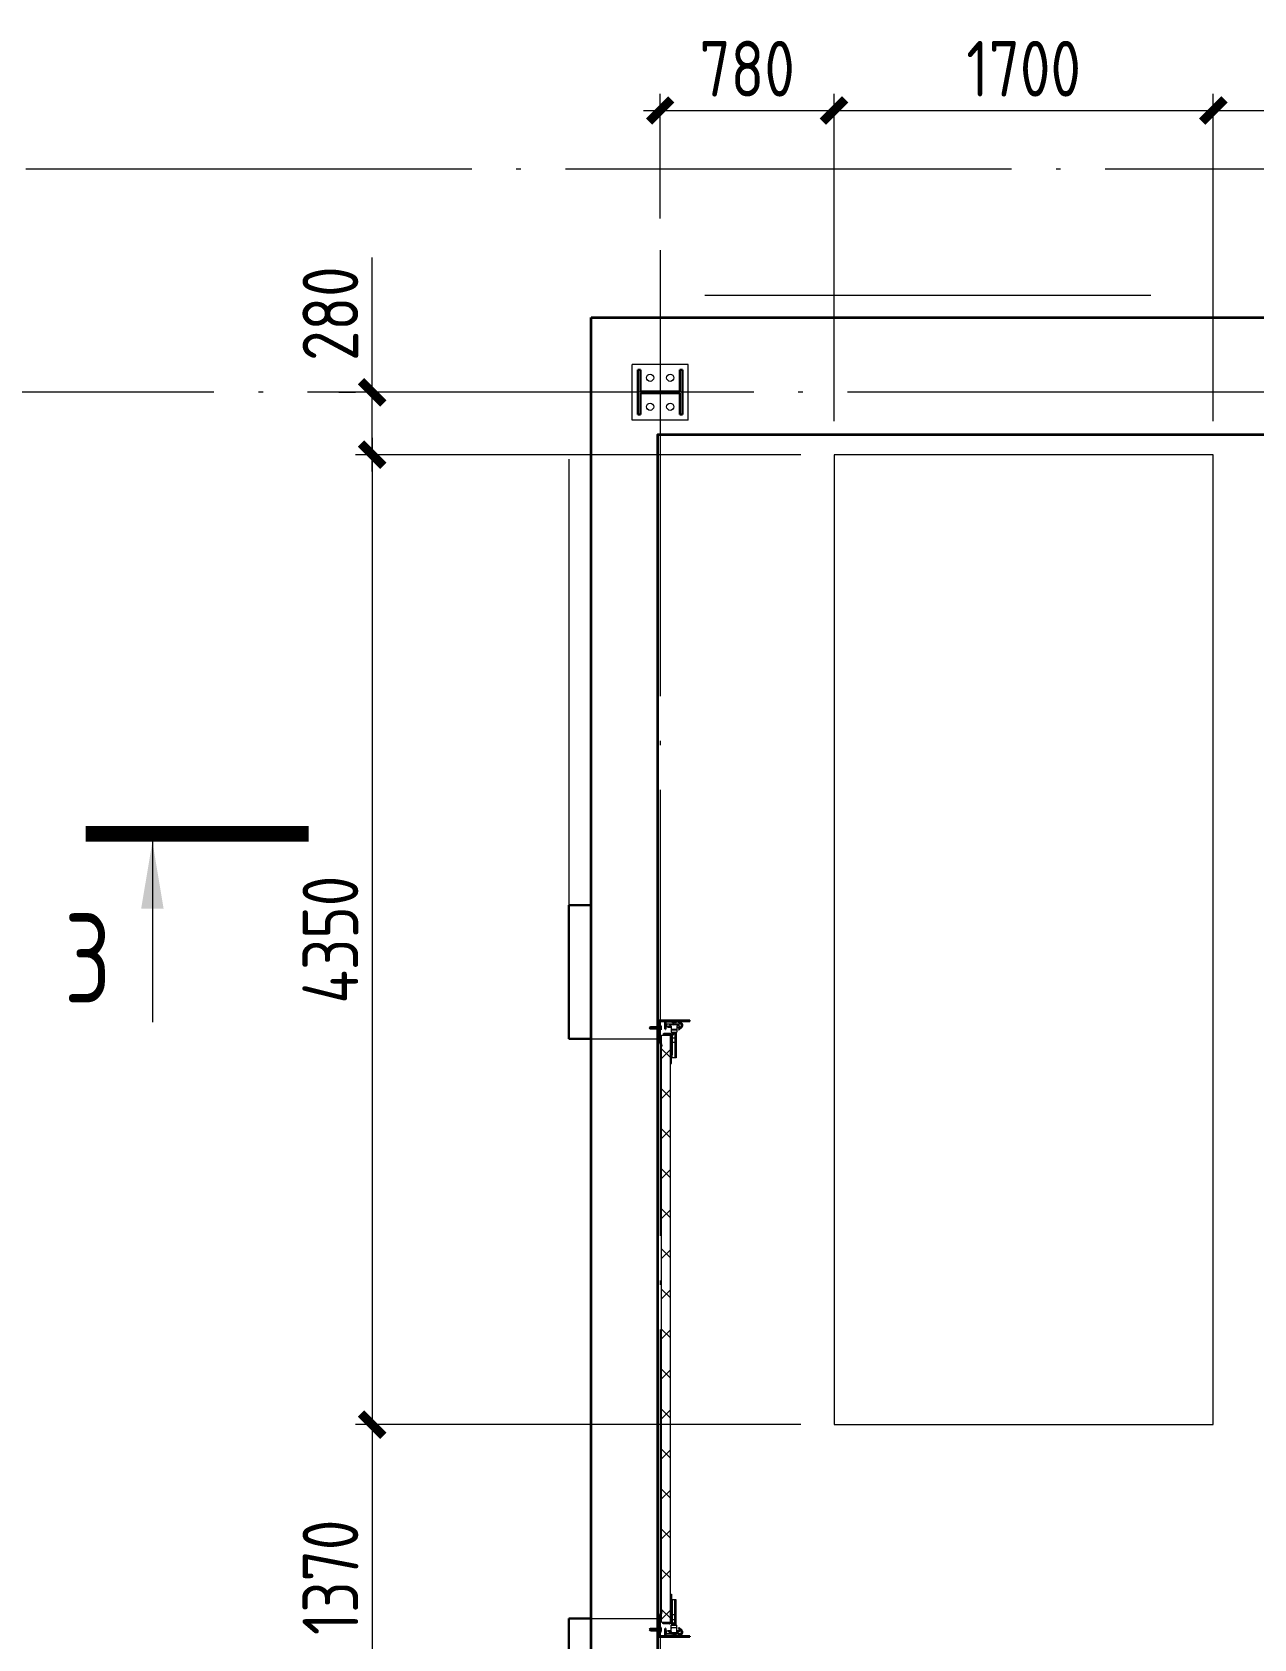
# Model space of a CAD drawing. Extents: x -965262 to 1142518, y -357520 to 71675.
# Drawn here: x 56607 to 62085, y -168743 to -161537 of the extents above; entities that cross this region are included whole.
import ezdxf

# ---------------------------------------------------------------- set-up
doc = ezdxf.new("R2010")
doc.units = 0
doc.header["$LTSCALE"] = 10
doc.linetypes.add('DOTE', pattern=[2.42, 2, -0.2, 0.02, -0.2])
doc.layers.get('0').update_dxf_attribs({"linetype": 'CONTINUOUS', "lineweight": 30})
doc.layers.get('Defpoints').update_dxf_attribs({"linetype": 'CONTINUOUS'})
doc.layers.add('DOTE', color=7, linetype='DOTE', lineweight=9)
doc.layers.add('полы', color=3, linetype='CONTINUOUS', lineweight=35)
doc.styles.add('GOST 2.304', font='isocpeur.ttf', dxfattribs={"width": 0.75, "height": 250})
doc.styles.add('ГОСТ 2м', font='isocpeur.ttf', dxfattribs={"width": 0.8, "height": 250})
doc.dimstyles.new('ГОСТ 2м', dxfattribs={"dimtxt": 250, "dimasz": 100, "dimexe": 75, "dimexo": 150, "dimgap": 62.5, "dimtad": 1, "dimdec": 0, "dimtxsty": 'ГОСТ 2м', "dimblk": 'ARCHTICK', "dimcen": 150, "dimdle": 75, "dimclrd": 256, "dimclre": 256, "dimclrt": 256, "dimadec": 0, "dimazin": 0, "dimtfac": 1, "dimtdec": 0, "dimtmove": 0, "dimatfit": 3, "dimldrblk": 'OBLIQUE', "dimfxl": 1, "dimlwd": 15, "dimlwe": 15, "dimarcsym": 0})

# ---------------------------------------------------------------- blocks, each defined once
blk = doc.blocks.new('MC2')
at = {"lineweight": 15}
for p, q in [((68127, 41566), (68127, 39900)), ((69794, 41566), (68127, 41566)), ((69794, 41566), (69794, 39900)), ((69794, 39900), (68127, 39900))]:
    blk.add_line(p, q, dxfattribs=at)
for p, q in [((69627, 41400), (68294, 41400)), ((68294, 41400), (68294, 41320)), ((68934, 41320), (68294, 41320)), ((68934, 41320), (68934, 40146)), ((69627, 41320), (68987, 41320)), ((68987, 41320), (68987, 40146)), ((69627, 41400), (69627, 41320)), ((68934, 40146), (68294, 40146)), ((68294, 40146), (68294, 40066)), ((69627, 40066), (68294, 40066)), ((69627, 40146), (68987, 40146)), ((69627, 40146), (69627, 40066))]:
    blk.add_line(p, q)
for centre in [(68527, 41033), (69394, 41033), (68527, 40433), (69394, 40433)]:
    blk.add_circle(centre, 107, dxfattribs=at)
blk = doc.blocks.new('anchor.bolt')
for p, q in [((-0.07, 0), (-0.07, -0.72)), ((0.07, 0), (0.07, -0.06)), ((-0.1, -0.04), (-0.07, -0.03)), ((-0.1, -0.04), (0.09, -0.06)), ((0.07, -0.07), (-0.1, -0.04)), ((-0.1, -0.11), (-0.07, -0.1)), ((-0.1, -0.11), (0.09, -0.13)), ((0.07, -0.14), (-0.1, -0.11)), ((-0.1, -0.18), (-0.07, -0.17)), ((-0.1, -0.18), (0.09, -0.2)), ((0.07, -0.21), (-0.1, -0.18)), ((-0.1, -0.25), (-0.07, -0.24)), ((-0.1, -0.25), (0.09, -0.27)), ((0.07, -0.28), (-0.1, -0.25)), ((-0.1, -0.32), (-0.07, -0.31)), ((-0.1, -0.32), (0.09, -0.34)), ((0.07, -0.35), (-0.1, -0.32)), ((-0.1, -0.39), (-0.07, -0.38)), ((-0.1, -0.39), (0.09, -0.41)), ((0.07, -0.42), (-0.1, -0.39)), ((-0.1, -0.46), (-0.07, -0.45)), ((-0.1, -0.46), (0.09, -0.48)), ((0.07, -0.49), (-0.1, -0.46)), ((-0.1, -0.53), (-0.07, -0.52)), ((-0.1, -0.53), (0.09, -0.55)), ((0.07, -0.56), (-0.1, -0.53)), ((-0.09, -0.6), (-0.07, -0.59)), ((-0.09, -0.6), (0.09, -0.62)), ((0.07, -0.63), (-0.09, -0.6)), ((-0.07, -0.72), (0, -0.8)), ((-0.04, -0.62), (-0.06, -0.63)), ((-0.06, -0.64), (-0.06, -0.63)), ((-0.06, -0.73), (-0.06, -0.64)), ((0, -0.79), (-0.06, -0.73)), ((-0.01, -0.63), (-0.04, -0.62)), ((-0.03, -0.63), (0, -0.79)), ((-0.03, -0.63), (0.01, -0.78)), ((-0.02, -0.63), (0.01, -0.77)), ((-0.01, -0.63), (0.02, -0.76)), ((0.03, -0.69), (-0.01, -0.63)), ((0, -0.64), (0.03, -0.75)), ((0, -0.8), (0.07, -0.72)), ((0, -0.79), (0.03, -0.74)), ((0.01, -0.66), (0.03, -0.74)), ((0.03, -0.74), (0.03, -0.69)), ((0.07, -0.06), (0.09, -0.06)), ((0.09, -0.06), (0.07, -0.07)), ((0.07, -0.07), (0.07, -0.13)), ((0.07, -0.13), (0.09, -0.13)), ((0.09, -0.13), (0.07, -0.14)), ((0.07, -0.14), (0.07, -0.2)), ((0.07, -0.2), (0.09, -0.2)), ((0.09, -0.2), (0.07, -0.21)), ((0.07, -0.21), (0.07, -0.27)), ((0.07, -0.27), (0.09, -0.27)), ((0.09, -0.27), (0.07, -0.28)), ((0.07, -0.28), (0.07, -0.34)), ((0.07, -0.33), (0.09, -0.34)), ((0.09, -0.34), (0.07, -0.35)), ((0.07, -0.35), (0.07, -0.41)), ((0.07, -0.4), (0.09, -0.41)), ((0.09, -0.41), (0.07, -0.42)), ((0.07, -0.42), (0.07, -0.48)), ((0.07, -0.47), (0.09, -0.48)), ((0.09, -0.48), (0.07, -0.49)), ((0.07, -0.49), (0.07, -0.55)), ((0.07, -0.55), (0.09, -0.55)), ((0.09, -0.55), (0.07, -0.56)), ((0.07, -0.56), (0.07, -0.62)), ((0.09, -0.62), (0.07, -0.63)), ((0.07, -0.62), (0.09, -0.62)), ((0.07, -0.63), (0.07, -0.72))]:
    blk.add_line(p, q)
blk.add_arc((0.16, -0.64), 0.222, 187.9982, 219.836)
blk = doc.blocks.new('Крепеж_ворот')
at = {"lineweight": 15}
h = blk.add_hatch(dxfattribs=at)
h.set_pattern_fill('ANSI31', color=256, scale=2, angle=180)
h.set_pattern_definition([(225, (746089.599, 74802.7244), (4.49013, -4.49013), [])])
h.paths.add_polyline_path([(746087.1, 74804.1), (746087.1, 74801.6), (746091.1, 74801.6), (746094.2, 74801.9), (746094.2, 74804.1)], flags=17)
h.paths.add_polyline_path([(746116.4, 74801.6, 0.165118), (746119.9, 74802.8), (746124.2, 74806.1, -0.301689), (746131.4, 74806.6), (746134.8, 74804.7, 0.130081), (746137.5, 74803.9), (746142.2, 74803.9), (746142.2, 74806.4), (746137.5, 74806.4, -0.130081), (746136, 74806.9), (746132.6, 74808.8, 0.301689), (746122.7, 74808.1), (746118.3, 74804.7, -0.165112), (746116.4, 74804.1), (746064.1, 74804.1, -0.414223), (746061, 74807.2), (746061, 74868.5), (746059.4, 74868.5), (746059.4, 74868.8), (746059.4, 74869.5), (746059.4, 74870.5), (746059.4, 74870.7), (746059.4, 74871.7), (746059.4, 74872.2), (746059.4, 74873.2), (746059.4, 74873.9), (746059.4, 74874.7), (746059.4, 74875.6), (746059.4, 74876.1), (746059.4, 74877.1), (746059.4, 74877.4), (746059.4, 74878.3), (746059.4, 74879.1), (746059.4, 74879.4), (746061, 74879.4), (746061, 74944.5), (746058.5, 74944.5), (746058.5, 74807.2, 0.41422), (746064.1, 74801.6)])
h = blk.add_hatch(dxfattribs=at)
h.set_pattern_fill('ANSI31', color=256, scale=2, angle=90)
h.set_pattern_definition([(135, (736343.8085, 75928.334), (-4.490128, -4.490128), [])])
edge = h.paths.add_edge_path()
edge.add_ellipse((746065.1, 74838.4), major_axis=(-1.67, 1.67), ratio=1, start_angle=45, end_angle=135, ccw=False)
edge.add_line((746062.7, 74838.4), (746062.7, 74868.5))
edge.add_line((746062.7, 74868.5), (746061, 74868.5))
edge.add_line((746061, 74868.5), (746061, 74838.4))
edge.add_ellipse((746065.1, 74838.4), major_axis=(-2.89, 2.89), ratio=1, start_angle=45, end_angle=135)
edge.add_line((746065.1, 74834.3), (746096.6, 74834.3))
edge.add_line((746096.6, 74834.3), (746096.6, 74836))
edge.add_line((746096.6, 74836), (746065.1, 74836))
edge = h.paths.add_edge_path()
edge.add_ellipse((746065.1, 74890.2), major_axis=(2.89, 2.89), ratio=1, start_angle=106, end_angle=135)
edge.add_line((746061, 74890.2), (746061, 74879.4))
edge.add_line((746061, 74879.4), (746062.7, 74879.4))
edge.add_line((746062.7, 74879.4), (746062.7, 74890.4))
edge.add_ellipse((746065.1, 74890.2), major_axis=(-1.67, 1.67), ratio=1, start_angle=16, end_angle=45, ccw=False)
edge.add_line((746063, 74891.3), (746069.9, 74903.7))
edge.add_ellipse((746079.1, 74898.6), major_axis=(7.45, 7.45), ratio=1, start_angle=-3, end_angle=106, ccw=False)
edge.add_line((746086.9, 74905.7), (746097.5, 74893.9))
edge.add_line((746097.5, 74893.9), (746098.8, 74895.1))
edge.add_line((746098.8, 74895.1), (746088.2, 74906.8))
edge.add_ellipse((746079.1, 74898.6), major_axis=(8.67, 8.67), ratio=1, start_angle=-3, end_angle=106)
edge.add_line((746068.4, 74904.5), (746061.5, 74892.1))
h = blk.add_hatch(color=256, dxfattribs=at)
h.dxf.hatch_style = 1
h.paths.add_polyline_path([(746145.9, 74808.8), (746142.6, 74809.8, 0.10613), (746142.5, 74809.9), (746136.4, 74809.3, -0.181324), (746135.1, 74809.6, 0.335683), (746120.2, 74809.1, -0.119126), (746118.6, 74808.6, 0.371631), (746118, 74808.1), (746117.9, 74807.6, 0.451909), (746118.5, 74806.9, 0.124341), (746121, 74807.6, -0.343618), (746134.1, 74808.2, 0.181324), (746136.5, 74807.6), (746142.5, 74808.2, -0.110452), (746142.6, 74808.2), (746147.2, 74806.6, -0.710497), (746147.2, 74805.5), (746142.6, 74803.9), (746135.7, 74803.9, -0.178994), (746132.7, 74805, 0.369834), (746129.7, 74805, -0.178993), (746126.6, 74803.9), (746122.2, 74803.9, 0.120709), (746121.9, 74803.8), (746119.7, 74802.7, -0.017147), (746119.4, 74802.4, 0.538795), (746119.6, 74802.2), (746127.3, 74802.2, 0.207608), (746130.7, 74803.7, -0.433918), (746131.6, 74803.7, 0.207608), (746135.1, 74802.2), (746142.5, 74802.2, 0.079707), (746142.6, 74802.2), (746147.7, 74803.9, 0.461502), (746149, 74807.1, -0.250825), (746149.1, 74807.6, -0.128039), (746173.1, 74815.5, 0.416657), (746173.7, 74816.2), (746173.6, 74816.9, 0.409849), (746173, 74817.5, 0.127248)])
for p, q in [((746058.5, 74807.2), (746058.5, 74944.5)), ((746058.5, 74944.5), (746061, 74944.5)), ((746061, 74879.4), (746061, 74944.5)), ((746059.4, 74879.4), (746062.7, 74879.4)), ((746059.4, 74868.5), (746059.4, 74879.4)), ((746061, 74879.4), (746061, 74890.2)), ((746068.4, 74904.5), (746061.5, 74892.1)), ((746062.7, 74838.4), (746062.7, 74890.2)), ((746063.6, 74883), (746062.7, 74883)), ((746069.9, 74903.7), (746063, 74891.3)), ((746063.6, 74883), (746063.6, 74873.9)), ((746067.2, 74880.2), (746063.6, 74883)), ((746063.6, 74873.9), (746063.6, 74864.9)), ((746064.1, 74875.1), (746064.1, 74872.8)), ((746067.2, 74880.2), (746067.2, 74875.1)), ((746067.2, 74872.8), (746067.2, 74867.6)), ((746086.9, 74905.7), (746097.5, 74893.9)), ((746088.2, 74906.8), (746098.8, 74895.1)), ((746097.5, 74893.9), (746098.8, 74895.1)), ((746059.4, 74868.5), (746062.7, 74868.5)), ((746061, 74807.2), (746061, 74868.5)), ((746061, 74838.4), (746061, 74868.5)), ((746063.6, 74864.9), (746062.7, 74864.9)), ((746067.2, 74867.6), (746063.6, 74864.9)), ((746064.1, 74804.1), (746116.4, 74804.1)), ((746064.1, 74801.6), (746116.4, 74801.6)), ((746096.6, 74836), (746065.1, 74836)), ((746096.6, 74834.3), (746065.1, 74834.3)), ((746079, 74805.9), (746102.4, 74805.9)), ((746079, 74805.9), (746079, 74804.1)), ((746079, 74804.1), (746102.4, 74804.1)), ((746082.5, 74814.1), (746081.2, 74813.3)), ((746081.2, 74813.3), (746081.2, 74805.9)), ((746098.9, 74814.1), (746082.5, 74814.1)), ((746085.9, 74813.3), (746085.9, 74805.9)), ((746095.4, 74813.3), (746095.4, 74805.9)), ((746096.6, 74834.3), (746096.6, 74836)), ((746098.9, 74814.1), (746100.1, 74813.3)), ((746100.1, 74813.3), (746100.1, 74805.9)), ((746102.4, 74805.9), (746102.4, 74804.1)), ((746118.3, 74804.7), (746122.7, 74808.1)), ((746119.9, 74802.8), (746124.2, 74806.1)), ((746134.8, 74804.7), (746131.4, 74806.6)), ((746136, 74806.9), (746132.6, 74808.8)), ((746142.2, 74806.4), (746137.5, 74806.4)), ((746137.5, 74803.9), (746142.2, 74803.9)), ((746142.2, 74806.4), (746142.2, 74803.9)), ((746142.2, 74803.9), (746142.2, 74806.4)), ((746142.6, 74803.9), (746147.2, 74805.5)), ((746142.6, 74802.2), (746147.7, 74803.9)), ((746173.6, 74816.9), (746173.7, 74816.2))]:
    blk.add_line(p, q)
for p, q in [((746061, 74879.4), (746061, 74881.3)), ((746062.7, 74883), (746062.7, 74873.9)), ((746062.7, 74873.9), (746062.7, 74864.9)), ((746073.1, 74841.7), (746073.1, 74905.2)), ((746073.1, 74895.8), (746076.7, 74892.3)), ((746074.3, 74885.9), (746074.3, 74861)), ((746074.3, 74879.9), (746075.7, 74879.9)), ((746076.9, 74873.4), (746075.7, 74879.9)), ((746075.7, 74879.9), (746075.7, 74867)), ((746076.9, 74873.4), (746075.7, 74867)), ((746076, 74885.9), (746076, 74882.6)), ((746076.2, 74882.6), (746076.2, 74885.6)), ((746076.2, 74885.6), (746076.8, 74885.6)), ((746076.2, 74864.3), (746076.2, 74882.6)), ((746076.8, 74885.6), (746076.8, 74892)), ((746081.4, 74897.6), (746081.4, 74886.4)), ((746087.4, 74898), (746081.7, 74897.9)), ((746082.1, 74885.6), (746087.4, 74885.6)), ((746087.4, 74899.5), (746087.4, 74898)), ((746087.4, 74885.6), (746087.4, 74898)), ((746087.4, 74885.6), (746098.3, 74885.6)), ((746098.7, 74885.2), (746098.7, 74882.6)), ((746098.7, 74882.6), (746098.7, 74864.3)), ((746098.7, 74881.6), (746099.8, 74881.6)), ((746099.8, 74861.2), (746099.8, 74885.7)), ((746099.8, 74885.7), (746110.3, 74885.7)), ((746110.3, 74861.2), (746110.3, 74885.7)), ((746110.3, 74881.5), (746224.7, 74881.5)), ((746113.8, 74877.2), (746224.7, 74877.2)), ((746061, 74833.9), (746061, 74868.5)), ((746073.1, 74851), (746076.7, 74854.6)), ((746074.3, 74867), (746075.7, 74867)), ((746076, 74864.3), (746076, 74861)), ((746076.2, 74864.3), (746076.2, 74861.3)), ((746076.2, 74861.3), (746076.8, 74861.3)), ((746076.8, 74861.3), (746076.8, 74854.9)), ((746081.4, 74849.3), (746081.4, 74860.5)), ((746087.4, 74848.8), (746081.7, 74848.9)), ((746082.1, 74861.3), (746087.4, 74861.3)), ((746087.4, 74848.7), (746087.4, 74861.3)), ((746087.4, 74861.3), (746098.3, 74861.3)), ((746087.4, 74847.4), (746087.4, 74848.8)), ((746098.7, 74865.3), (746099.8, 74865.3)), ((746098.7, 74861.6), (746098.7, 74864.3)), ((746099.8, 74861.2), (746110.3, 74861.2)), ((746110.3, 74865.4), (746212.5, 74865.4)), ((746250.5, 74858.8), (746250.5, 74862.8))]:
    blk.add_line(p, q, dxfattribs=at)
at = {"lineweight": 15, "ltscale": 0.5}
for p, q in [((746076, 74885.9), (746074.3, 74885.9)), ((746076, 74861), (746074.3, 74861))]:
    blk.add_line(p, q, dxfattribs=at)
at = {"lineweight": 15, "extrusion": (-1.7375e-14, 1, 0)}
for p, q in [((746112.7, 74883.6), (746224.7, 74883.6)), ((746112.7, 74863.2), (746112.7, 74883.6)), ((746135.6, 74881.9), (746156.6, 74881.9)), ((746135.6, 74863.2), (746135.6, 74881.9)), ((746156.6, 74881.9), (746156.6, 74863.2)), ((746112.7, 74863.2), (746135.6, 74863.2)), ((746116.7, 74856.9), (746116.7, 74828.9)), ((746117.3, 74826.3), (746119, 74822.8)), ((746119, 74822.8), (746122.6, 74824.6)), ((746120.8, 74856.9), (746120.8, 74828.9)), ((746122.6, 74824.6), (746120.9, 74828)), ((746122.6, 74863.2), (746122.6, 74862.8)), ((746250.5, 74862.8), (746122.6, 74862.8)), ((746250.5, 74858.8), (746122.6, 74858.8)), ((746123.8, 74840), (746123.8, 74848.8)), ((746156.6, 74863.2), (746212.5, 74863.2))]:
    blk.add_line(p, q, dxfattribs=at)
at = {"lineweight": 15, "ltscale": 0.5, "extrusion": (-1.7375e-14, 1, 0)}
for p, q in [((746112.7, 74879.5), (746224.7, 74879.5)), ((746135.6, 74865.8), (746112.7, 74865.8)), ((746114.9, 74871.2), (746120.4, 74871.2)), ((746120.8, 74856.9), (746116.7, 74856.9)), ((746117.2, 74851.9), (746116.7, 74853.9)), ((746120.8, 74840.1), (746116.7, 74840.1)), ((746117.2, 74836.9), (746116.7, 74835)), ((746120.8, 74829.2), (746116.7, 74829.2)), ((746119.8, 74839), (746119.8, 74849.8)), ((746123.8, 74847.8), (746119.8, 74847.8)), ((746123.8, 74841), (746119.8, 74841)), ((746122.6, 74868.9), (746122.6, 74863.2)), ((746122.6, 74862.8), (746122.6, 74858.8)), ((746139.7, 74862.8), (746139.7, 74858.8)), ((746152.5, 74862.8), (746152.5, 74858.8)), ((746212.5, 74865.8), (746156.6, 74865.8)), ((746173.5, 74862.8), (746173.5, 74858.8))]:
    blk.add_line(p, q, dxfattribs=at)
at = {"lineweight": 15, "extrusion": (-2.77556e-16, -1, 0)}
for p, q in [((746224.7, 74883.6), (746224.7, 74863.3)), ((746224.7, 74865.6), (746113.8, 74865.6)), ((746128, 74865.6), (746128, 74863.3)), ((746137.6, 74865.6), (746137.6, 74863.3)), ((746164.4, 74865.6), (746164.4, 74863.3)), ((746174, 74865.6), (746174, 74863.3)), ((746200.8, 74865.6), (746200.8, 74863.3)), ((746210.4, 74865.6), (746210.4, 74863.3))]:
    blk.add_line(p, q, dxfattribs=at)
at = {"extrusion": (-1, -4.26669e-14, 0)}
for p, q in [((746117.9, 74807.6), (746118, 74808.1)), ((746136.4, 74809.3), (746142.5, 74809.9)), ((746142.5, 74808.2), (746136.5, 74807.6)), ((746142.6, 74809.8), (746145.9, 74808.8)), ((746147.2, 74806.6), (746142.6, 74808.2))]:
    blk.add_line(p, q, dxfattribs=at)
at = {"extrusion": (-1, -4.2422e-14, 1.22461e-16)}
for p, q in [((746119.5, 74802.5), (746121.9, 74803.8)), ((746127.3, 74802.2), (746119.6, 74802.2)), ((746122.2, 74803.9), (746126.6, 74803.9)), ((746142.5, 74802.2), (746135.1, 74802.2)), ((746135.7, 74803.9), (746142.5, 74803.9))]:
    blk.add_line(p, q, dxfattribs=at)
at = {"lineweight": 15}
for centre, radius, start, end in [((746079.1, 74899.5), 8.28, 0, 136.00967), ((746077, 74882.6), 0.956, 180, 270), ((746077, 74882.6), 0.75, 180, 270), ((746076.4, 74892), 0.375, 0, 45), ((746081.8, 74897.6), 0.375, 91, 180), ((746082.1, 74886.4), 0.75, 180, 270), ((746098.3, 74885.2), 0.375, 0, 90), ((746079.1, 74847.4), 8.28, 223.99033, 0), ((746077, 74864.3), 0.956, 90, 180), ((746077, 74864.3), 0.75, 90, 180), ((746076.4, 74854.9), 0.375, 315, 0), ((746082.1, 74860.5), 0.75, 90, 180), ((746081.8, 74849.3), 0.375, 180, 269), ((746098.3, 74861.6), 0.375, 270, 0), ((746122.6, 74856.9), 5.92, 90, 180), ((746122.6, 74828.9), 5.92, 180, 199.64644), ((746122.6, 74856.9), 1.87, 90, 180), ((746128.6, 74855.4), 8.15, 194.99861, 233.92136), ((746128.6, 74833.4), 8.15, 126.07864, 165.00139), ((746122.6, 74828.9), 1.87, 180, 185.53127)]:
    blk.add_arc(centre, radius, start, end, dxfattribs=at)
for centre, radius, start, end in [((746064.1, 74807.2), 5.62, 180, 270), ((746064.1, 74807.2), 3.11, 180, 270), ((746082.1, 74803.7), 10.4, 68.27529, 87.87816), ((746090.7, 74797.9), 16.2, 73.30599, 107.29197), ((746099.2, 74803.7), 10.4, 92.12184, 111.72471), ((746116.4, 74807.2), 3.11, 270, 307.50429), ((746116.4, 74807.2), 5.62, 270, 307.50429), ((746118.5, 74807.5), 0.586, 173.27112, 270.54696), ((746118.6, 74808), 0.586, 91.72469, 173.27112), ((746118.5, 74812.1), 5.21, 270.54696, 298.89834), ((746118.4, 74812.1), 3.52, 271.72469, 298.89834), ((746128, 74799.4), 12.4, 54.89026, 129.11428), ((746128, 74799.4), 10.7, 54.89026, 130.74476), ((746128.2, 74801), 8.97, 60.35337, 127.50429), ((746128.2, 74801), 8.97, 60.35337, 127.50429), ((746128.2, 74801), 8.97, 60.35337, 127.50429), ((746128.2, 74801), 6.46, 60.35337, 127.50429), ((746136.2, 74811.1), 3.54, 234.89026, 276), ((746137.5, 74809.6), 5.62, 240.35337, 270), ((746136.2, 74811.1), 1.86, 234.89026, 276), ((746137.5, 74809.6), 3.11, 240.35337, 270), ((746142.5, 74809.6), 0.292, 71.76748, 96), ((746142.5, 74807.9), 0.292, 70.78733, 96), ((746176.2, 74760.8), 56.8, 93.28053, 122.28779), ((746147, 74806), 0.562, 289.21267, 70.78733), ((746147, 74806), 2.25, 288.22907, 27.3228), ((746149.6, 74807.3), 0.586, 151, 207.3228), ((746176.3, 74765.4), 50.3, 93.65928, 122.84475), ((746173, 74816.9), 0.6, 4.13569, 93.28053), ((746173.1, 74816.1), 0.6, 273.65928, 4.13569)]:
    blk.add_arc(centre, radius, start, end)
at = {"lineweight": 15, "ltscale": 0.5}
for centre, radius, start, end in [((746119.4, 74852.5), 2.25, 195, 270), ((746119.4, 74836.4), 2.25, 90, 165), ((746119.4, 74849.8), 0.375, 0, 90), ((746119.4, 74839), 0.375, 270, 0)]:
    blk.add_arc(centre, radius, start, end, dxfattribs=at)
at = {"extrusion": (-1.22461e-16, -5.20252e-30, -1)}
for centre, radius, start, end in [((-746119.6, 74802.4), 0.187, 270, 62.46874), ((-746122.2, 74803.3), 0.586, 62.46874, 90), ((-746126.6, 74808.6), 4.69, 229.40766, 270), ((-746127.3, 74806.9), 4.69, 223.08626, 270), ((-746131.2, 74803.2), 2.32, 49.40766, 130.59234), ((-746131.2, 74803.2), 0.637, 43.08626, 136.91374), ((-746135.1, 74806.9), 4.69, 270, 316.91374), ((-746135.7, 74808.6), 4.69, 270, 310.59234), ((-746142.5, 74804.2), 0.292, 250.78733, 270), ((-746142.5, 74802.5), 0.292, 251.77093, 270)]:
    blk.add_arc(centre, radius, start, end, dxfattribs=at)
at = {"extrusion": (0, 0, -1)}
for centre, major_axis, start_param, end_param in [((746065.1, 74890.2), (2.89, 2.89), 3.926991, 4.433136), ((746065.1, 74890.2), (-1.67, 1.67), 5.497787, 6.003933), ((746079.1, 74898.6), (8.67, 8.67), 4.433136, 6.335545), ((746079.1, 74898.6), (7.45, 7.45), 4.433136, 6.335545), ((746065.1, 74838.4), (-2.89, 2.89), 3.926991, 5.497787), ((746065.1, 74838.4), (-1.67, 1.67), 3.926991, 5.497787)]:
    blk.add_ellipse(centre, major_axis=major_axis, ratio=1, start_param=start_param, end_param=end_param, dxfattribs=at)
for points in [[(746067.2, 74875.1), (746065.9, 74875.1), (746064.1, 74875.1)], [(746064.1, 74872.8), (746065.9, 74872.8), (746067.2, 74872.8)]]:
    blk.add_rational_spline(points, [1, 1.01284142743, 1], degree=2)
at = {"lineweight": 15, "ltscale": 0.5}
for points, knots in [([(746114.9, 74871.2), (746114.7, 74871.2), (746114.4, 74871.2), (746113.8, 74871.5), (746113.6, 74871.6), (746113.2, 74872), (746113, 74872.3), (746112.8, 74872.8), (746112.7, 74873.1), (746112.7, 74873.4)], [0.37141352, 0.37141352, 0.37141352, 0.37141352, 0.39402571, 0.39402571, 0.41663789, 0.41663789, 0.43959523, 0.43959523, 0.46255257, 0.46255257, 0.46255257, 0.46255257]), ([(746122.6, 74868.9), (746122.6, 74869.2), (746122.6, 74869.5), (746122.3, 74870.1), (746122.2, 74870.3), (746121.8, 74870.7), (746121.5, 74870.9), (746121, 74871.1), (746120.7, 74871.2), (746120.4, 74871.2)], [0.28027447, 0.28027447, 0.28027447, 0.28027447, 0.30323181, 0.30323181, 0.32618916, 0.32618916, 0.34880134, 0.34880134, 0.37141352, 0.37141352, 0.37141352, 0.37141352])]:
    blk.add_open_spline(points, degree=3, knots=knots, dxfattribs=at)
at = {"lineweight": 15}
for points in [[(746117.1, 74826.9), (746117.1, 74826.7), (746117.2, 74826.5), (746117.3, 74826.3)], [(746120.9, 74828), (746120.9, 74828.2), (746120.8, 74828.5), (746120.8, 74828.7)]]:
    blk.add_open_spline(points, degree=3, dxfattribs=at)
at = {"xscale": -50.80000000000001, "yscale": 50.80000000000001, "zscale": 50.80000000000001}
blk.add_blockref('anchor.bolt', (746090.7, 74804.1), dxfattribs=at)
blk = doc.blocks.new('_ArchTick')
at = {"color": 0, "linetype": 'ByBlock', "lineweight": 0, "const_width": 0.4}
blk.add_lwpolyline([(-0.5, -0.5), (0.5, 0.5)], dxfattribs=at)
blk = doc.blocks.new('*D1174')
at = {"lineweight": 15, "ltscale": 50, "transparency": 16777216}
for p, q in [((59422.6, -162372.6), (59422.6, -161813.4)), ((60202.6, -163282.1), (60202.6, -161813.4)), ((59347.6, -161888.4), (60277.6, -161888.4))]:
    blk.add_line(p, q, dxfattribs=at)
at = {"layer": 'Defpoints', "color": 0, "lineweight": 15, "ltscale": 50, "transparency": 16777216}
for p in [(60202.6, -161888.4), (59422.6, -162522.6), (60202.6, -163432.1)]:
    blk.add_point(p, dxfattribs=at)
at = {"lineweight": 15, "ltscale": 50, "transparency": 16777216, "xscale": 100, "yscale": 100, "zscale": 100, "rotation": 180}
blk.add_blockref('_ArchTick', (59422.6, -161888.4), dxfattribs=at)
at = {"lineweight": 15, "ltscale": 50, "transparency": 16777216, "xscale": 100, "yscale": 100, "zscale": 100}
blk.add_blockref('_ArchTick', (60202.6, -161888.4), dxfattribs=at)
at = {"lineweight": 15, "ltscale": 50, "transparency": 16777216, "insert": (59812.6, -161700.9), "char_height": 250, "attachment_point": 5, "style": 'ГОСТ 2м'}
blk.add_mtext('780', dxfattribs=at)
blk = doc.blocks.new('_Oblique')
at = {"color": 0, "linetype": 'ByBlock', "lineweight": -2}
blk.add_line((-0.5, -0.5), (0.5, 0.5), dxfattribs=at)
blk = doc.blocks.new('*D1175')
at = {"lineweight": 15, "ltscale": 50, "transparency": 16777216}
for p, q in [((60202.6, -163282.1), (60202.6, -161813.4)), ((61902.6, -163282.1), (61902.6, -161813.4)), ((60127.6, -161888.4), (61977.6, -161888.4))]:
    blk.add_line(p, q, dxfattribs=at)
at = {"layer": 'Defpoints', "color": 0, "lineweight": 15, "ltscale": 50, "transparency": 16777216}
for p in [(61902.6, -161888.4), (60202.6, -163432.1), (61902.6, -163432.1)]:
    blk.add_point(p, dxfattribs=at)
at = {"lineweight": 15, "ltscale": 50, "transparency": 16777216, "xscale": 100, "yscale": 100, "zscale": 100, "rotation": 180}
blk.add_blockref('_ArchTick', (60202.6, -161888.4), dxfattribs=at)
at = {"lineweight": 15, "ltscale": 50, "transparency": 16777216, "xscale": 100, "yscale": 100, "zscale": 100}
blk.add_blockref('_ArchTick', (61902.6, -161888.4), dxfattribs=at)
at = {"lineweight": 15, "ltscale": 50, "transparency": 16777216, "insert": (61052.6, -161700.9), "char_height": 250, "attachment_point": 5, "style": 'ГОСТ 2м'}
blk.add_mtext('1700', dxfattribs=at)
blk = doc.blocks.new('*D1176')
at = {"lineweight": 15, "ltscale": 50, "transparency": 16777216}
for p, q in [((61902.6, -163282.1), (61902.6, -161813.4)), ((63202.6, -163282.1), (63202.6, -161813.4)), ((61827.6, -161888.4), (63277.6, -161888.4))]:
    blk.add_line(p, q, dxfattribs=at)
at = {"layer": 'Defpoints', "color": 0, "lineweight": 15, "ltscale": 50, "transparency": 16777216}
for p in [(63202.6, -161888.4), (61902.6, -163432.1), (63202.6, -163432.1)]:
    blk.add_point(p, dxfattribs=at)
at = {"lineweight": 15, "ltscale": 50, "transparency": 16777216, "xscale": 100, "yscale": 100, "zscale": 100, "rotation": 180}
blk.add_blockref('_ArchTick', (61902.6, -161888.4), dxfattribs=at)
at = {"lineweight": 15, "ltscale": 50, "transparency": 16777216, "xscale": 100, "yscale": 100, "zscale": 100}
blk.add_blockref('_ArchTick', (63202.6, -161888.4), dxfattribs=at)
at = {"lineweight": 15, "ltscale": 50, "transparency": 16777216, "insert": (62552.6, -161700.9), "char_height": 250, "attachment_point": 5, "style": 'ГОСТ 2м'}
blk.add_mtext('1300', dxfattribs=at)
blk = doc.blocks.new('*D1178')
at = {"lineweight": 15, "ltscale": 50, "transparency": 16777216}
for p, q in [((58131.5, -163152.1), (58131.5, -162547.1)), ((57981.5, -163152.1), (58056.5, -163152.1)), ((58131.5, -163507.1), (58131.5, -163152.1)), ((60052.6, -163432.1), (58056.5, -163432.1))]:
    blk.add_line(p, q, dxfattribs=at)
at = {"layer": 'Defpoints', "color": 0, "lineweight": 15, "ltscale": 50, "transparency": 16777216}
for p in [(58131.5, -163152.1), (58131.5, -163152.1), (60202.6, -163432.1)]:
    blk.add_point(p, dxfattribs=at)
at = {"lineweight": 15, "ltscale": 50, "transparency": 16777216, "xscale": 100, "yscale": 100, "zscale": 100}
for p, rotation in [((58131.5, -163152.1), 90), ((58131.5, -163432.1), 270)]:
    blk.add_blockref('_ArchTick', p, dxfattribs=dict(at, rotation=rotation))
at = {"lineweight": 15, "ltscale": 50, "transparency": 16777216, "insert": (57944, -162799.6), "char_height": 250, "attachment_point": 5, "rotation": 90, "style": 'ГОСТ 2м'}
blk.add_mtext('280', dxfattribs=at)
blk = doc.blocks.new('*D1179')
at = {"lineweight": 15, "ltscale": 50, "transparency": 16777216}
for p, q in [((58131.5, -163357.1), (58131.5, -167857.1)), ((60052.6, -163432.1), (58056.5, -163432.1)), ((60052.6, -167782.1), (58056.5, -167782.1))]:
    blk.add_line(p, q, dxfattribs=at)
at = {"layer": 'Defpoints', "color": 0, "lineweight": 15, "ltscale": 50, "transparency": 16777216}
for p in [(60202.6, -163432.1), (58131.5, -167782.1), (60202.6, -167782.1)]:
    blk.add_point(p, dxfattribs=at)
at = {"lineweight": 15, "ltscale": 50, "transparency": 16777216, "xscale": 100, "yscale": 100, "zscale": 100}
for p, rotation in [((58131.5, -163432.1), 90), ((58131.5, -167782.1), 270)]:
    blk.add_blockref('_ArchTick', p, dxfattribs=dict(at, rotation=rotation))
at = {"lineweight": 15, "ltscale": 50, "transparency": 16777216, "insert": (57944, -165607.1), "char_height": 250, "attachment_point": 5, "rotation": 90, "style": 'ГОСТ 2м'}
blk.add_mtext('4350', dxfattribs=at)
blk = doc.blocks.new('*D1180')
at = {"lineweight": 15, "ltscale": 50, "transparency": 16777216}
for p, q in [((58131.5, -167707.1), (58131.5, -169227.1)), ((60052.6, -167782.1), (58056.5, -167782.1)), ((57981.5, -169152.1), (58056.5, -169152.1))]:
    blk.add_line(p, q, dxfattribs=at)
at = {"layer": 'Defpoints', "color": 0, "lineweight": 15, "ltscale": 50, "transparency": 16777216}
for p in [(60202.6, -167782.1), (58131.5, -169152.1), (58131.5, -169152.1)]:
    blk.add_point(p, dxfattribs=at)
at = {"lineweight": 15, "ltscale": 50, "transparency": 16777216, "xscale": 100, "yscale": 100, "zscale": 100}
for p, rotation in [((58131.5, -167782.1), 90), ((58131.5, -169152.1), 270)]:
    blk.add_blockref('_ArchTick', p, dxfattribs=dict(at, rotation=rotation))
at = {"lineweight": 15, "ltscale": 50, "transparency": 16777216, "insert": (57944, -168467.1), "char_height": 250, "attachment_point": 5, "rotation": 90, "style": 'ГОСТ 2м'}
blk.add_mtext('1370', dxfattribs=at)

msp = doc.modelspace()

# ---------------------------------------------------------------- hatches: boundary and pattern name
at = {"lineweight": 15}
h = msp.add_hatch(dxfattribs=at)
h.set_pattern_fill('ANSI37', scale=40)
h.set_pattern_definition([(45, (-94651.05, 764775.21), (-89.802561, 89.802561), []), (135, (-94651.05, 764775.21), (-89.802561, -89.802561), [])])
h.paths.add_polyline_path([(59468.5, -168668.5), (59468.5, -166035.8), (59428.5, -166035.8), (59428.5, -168668.5)])

# ---------------------------------------------------------------- linework, layer by layer
at = {"color": 7, "lineweight": 15}
for p, q in [((59622.6, -162717.1, -3259.8), (61622.6, -162717.1, -3259.8)), ((59622.6, -162817.1, -3259.8), (61622.6, -162817.1, -3259.8)), ((59412.6, -163342.1, -3259.8), (59412.6, -166052.1, -3259.8)), ((59412.6, -163342.1, -3259.8), (65402.6, -163342.1, -3259.8)), ((59012.6, -163452.1, -3259.8), (59012.6, -165452.1, -3259.8)), ((59112.6, -163452.1, -3259.8), (59112.6, -165452.1, -3259.8)), ((59112.6, -166052.1, -3259.8), (59112.6, -168652.1, -3259.8)), ((59112.6, -166052.1, -3259.8), (59412.6, -166052.1, -3259.8)), ((59428.5, -168668.5, -1451.3), (59428.5, -166035.8, -1451.3)), ((59428.5, -166035.8, -1451.3), (59468.5, -166035.8, -1451.3)), ((59468.5, -168668.5, -1451.3), (59468.5, -166035.8, -1451.3)), ((59112.6, -168652.1, -3259.8), (59412.6, -168652.1, -3259.8)), ((59412.6, -168652.1, -3259.8), (59412.6, -168902.1, -4164.1)), ((59428.5, -168668.5, -1451.3), (59468.5, -168668.5, -1451.3))]:
    msp.add_line(p, q, dxfattribs=at)
at = {"color": 7, "lineweight": 0}
msp.add_line((59422.6, -163148.1, -3259.8), (59422.6, -163156.1, -3259.8), dxfattribs=at)
at = {"color": 5, "lineweight": 15, "ltscale": 100}
msp.add_line((57145.8, -165167.1, -4711.1), (57145.8, -165977.1, -4711.1), dxfattribs=at)
at = {"color": 7, "extrusion": (0, 0, -1)}
for p, q in [((59012.6, -166052.1, -3259.8), (59012.6, -165452.1, -3259.8)), ((59012.6, -165452.1, -3259.8), (59112.6, -165452.1, -3259.8)), ((59112.6, -165452.1, -3259.8), (59112.6, -166052.1, -3259.8)), ((59112.6, -166052.1, -3259.8), (59012.6, -166052.1, -3259.8)), ((59012.6, -169652, -3259.8), (59012.6, -168652.1, -3259.8)), ((59012.6, -168652.1, -3259.8), (59112.6, -168652.1, -3259.8)), ((59112.6, -168652.1, -3259.8), (59112.6, -169652, -3259.8))]:
    msp.add_line(p, q, dxfattribs=at)
at = {"color": 2, "lineweight": 15, "elevation": -4711.1}
msp.add_lwpolyline([(60202.6, -167782.1), (61902.6, -167782.1), (61902.6, -163432.1), (60202.6, -163432.1)], close=True, dxfattribs=at)
at = {"color": 5, "lineweight": 15, "ltscale": 100, "const_width": 70, "elevation": -4711.1}
msp.add_lwpolyline([(56845.8, -165132.1), (57845.8, -165132.1)], dxfattribs=at)
at = {"color": 5, "lineweight": 15, "ltscale": 100}
msp.add_solid([(57145.8, -165167.1, -4711.1), (57095.5, -165467.6, -4711.1), (57196, -165467.6, -4711.1)], dxfattribs=at)
at = {"layer": 'DOTE', "color": 7, "ltscale": 100}
for p, q in [((77937.5, -162152.1, -4711.1), (55067.3, -162152.1, -4711.1)), ((108241.9, -163152.1, -4711.1), (55067.3, -163152.1, -4711.1))]:
    msp.add_line(p, q, dxfattribs=at)
at = {"layer": 'DOTE', "color": 7, "ltscale": 100, "extrusion": (0, -1, 0)}
msp.add_line((59422.6, -162515.3, -4711.1), (59422.6, -237687.4, -4711.1), dxfattribs=at)
at = {"layer": 'полы', "ltscale": 50}
for p, q in [((59112.6, -189252.1, -1451.3), (59112.6, -162817.1, -3259.8)), ((59112.6, -162817.1, -3259.8), (65087.6, -162817.1, -3259.8))]:
    msp.add_line(p, q, dxfattribs=at)
at = {"layer": 'полы', "ltscale": 100, "elevation": -4711.1}
msp.add_lwpolyline([(59412.6, -179462.1), (59412.6, -175402.1), (59712.6, -175402.1), (59712.6, -174902.1), (59412.6, -174902.1), (59412.6, -169402.1), (59712.6, -169402.1), (59712.6, -168902.1), (59412.6, -168902.1), (59412.6, -163342.1), (65402.6, -163342.1), (65402.6, -168902.1), (65132.6, -168902.1), (65132.6, -169402.1), (65402.6, -169402.1), (65402.6, -174902.1), (65132.6, -174902.1), (65132.6, -175402.1), (65402.6, -175402.1), (65402.6, -179462.1), (59412.6, -179462.1)], close=True, dxfattribs=at)

# ---------------------------------------------------------------- block references
at = {"color": 7, "lineweight": 15, "xscale": 0.1500000000232831, "yscale": 0.1500000000232831, "zscale": 0.1500000000232831, "rotation": 270}
msp.add_blockref('MC2', (53312.6, -152808, -3259.8), dxfattribs=at)
at = {"color": 7, "rotation": 270}
msp.add_blockref('Крепеж_ворот', (-15389, 580088.1, -1451.3), dxfattribs=at)
at = {"color": 7, "xscale": -1, "rotation": 270}
msp.add_blockref('Крепеж_ворот', (-15389, -914792.4, -1451.3), dxfattribs=at)

# ---------------------------------------------------------------- texts
at = {"color": 5, "lineweight": 15, "ltscale": 100, "style": 'GOST 2.304', "width": 0.75}
msp.add_text('3', height=400, dxfattribs=at).set_placement((56750.1, -165889.6, -4711.1))

# ---------------------------------------------------------------- dimensions: what is measured, and where the dimension line sits
at = {"lineweight": 15, "ltscale": 50}
for base, p1, p2, picture, middle in [((60202.6, -161888.4, -4711.1), (59422.6, -162522.6, -4711.1), (60202.6, -163432.1, -4711.1), '*D1174', (59812.6, -161700.9, -4711.1)), ((61902.6, -161888.4, -4711.1), (60202.6, -163432.1, -4711.1), (61902.6, -163432.1, -4711.1), '*D1175', (61052.6, -161700.9, -4711.1))]:
    dim = msp.add_linear_dim(base=base, p1=p1, p2=p2, dimstyle='ГОСТ 2м', dxfattribs=at)
    dim.commit()
    dim.dimension.update_dxf_attribs({"geometry": picture, "text_midpoint": middle})
dim = msp.add_linear_dim(base=(63202.6, -161888.4, -4711.1), p1=(61902.6, -163432.1, -4711.1), p2=(63202.6, -163432.1, -4711.1), dimstyle='ГОСТ 2м', dxfattribs=at)
dim.commit()
dim.dimension.update_dxf_attribs({"geometry": '*D1176', "text_midpoint": (62552.6, -161888.4, -4711.1), "dimtype": 160})
for base, p1, p2, picture, middle in [((58131.5, -163152.1, -4711.1), (60202.6, -163432.1, -4711.1), (58131.5, -163152.1, -4711.1), '*D1178', (57944, -162799.6, -4711.1)), ((58131.5, -167782.1, -4711.1), (60202.6, -163432.1, -4711.1), (60202.6, -167782.1, -4711.1), '*D1179', (57944, -165607.1, -4711.1)), ((58131.5, -169152.1, -4711.1), (60202.6, -167782.1, -4711.1), (58131.5, -169152.1, -4711.1), '*D1180', (57944, -168467.1, -4711.1))]:
    dim = msp.add_linear_dim(base=base, p1=p1, p2=p2, angle=90, dimstyle='ГОСТ 2м', dxfattribs=at)
    dim.commit()
    dim.dimension.update_dxf_attribs({"geometry": picture, "text_midpoint": middle})

doc.saveas('drawing.dxf')
